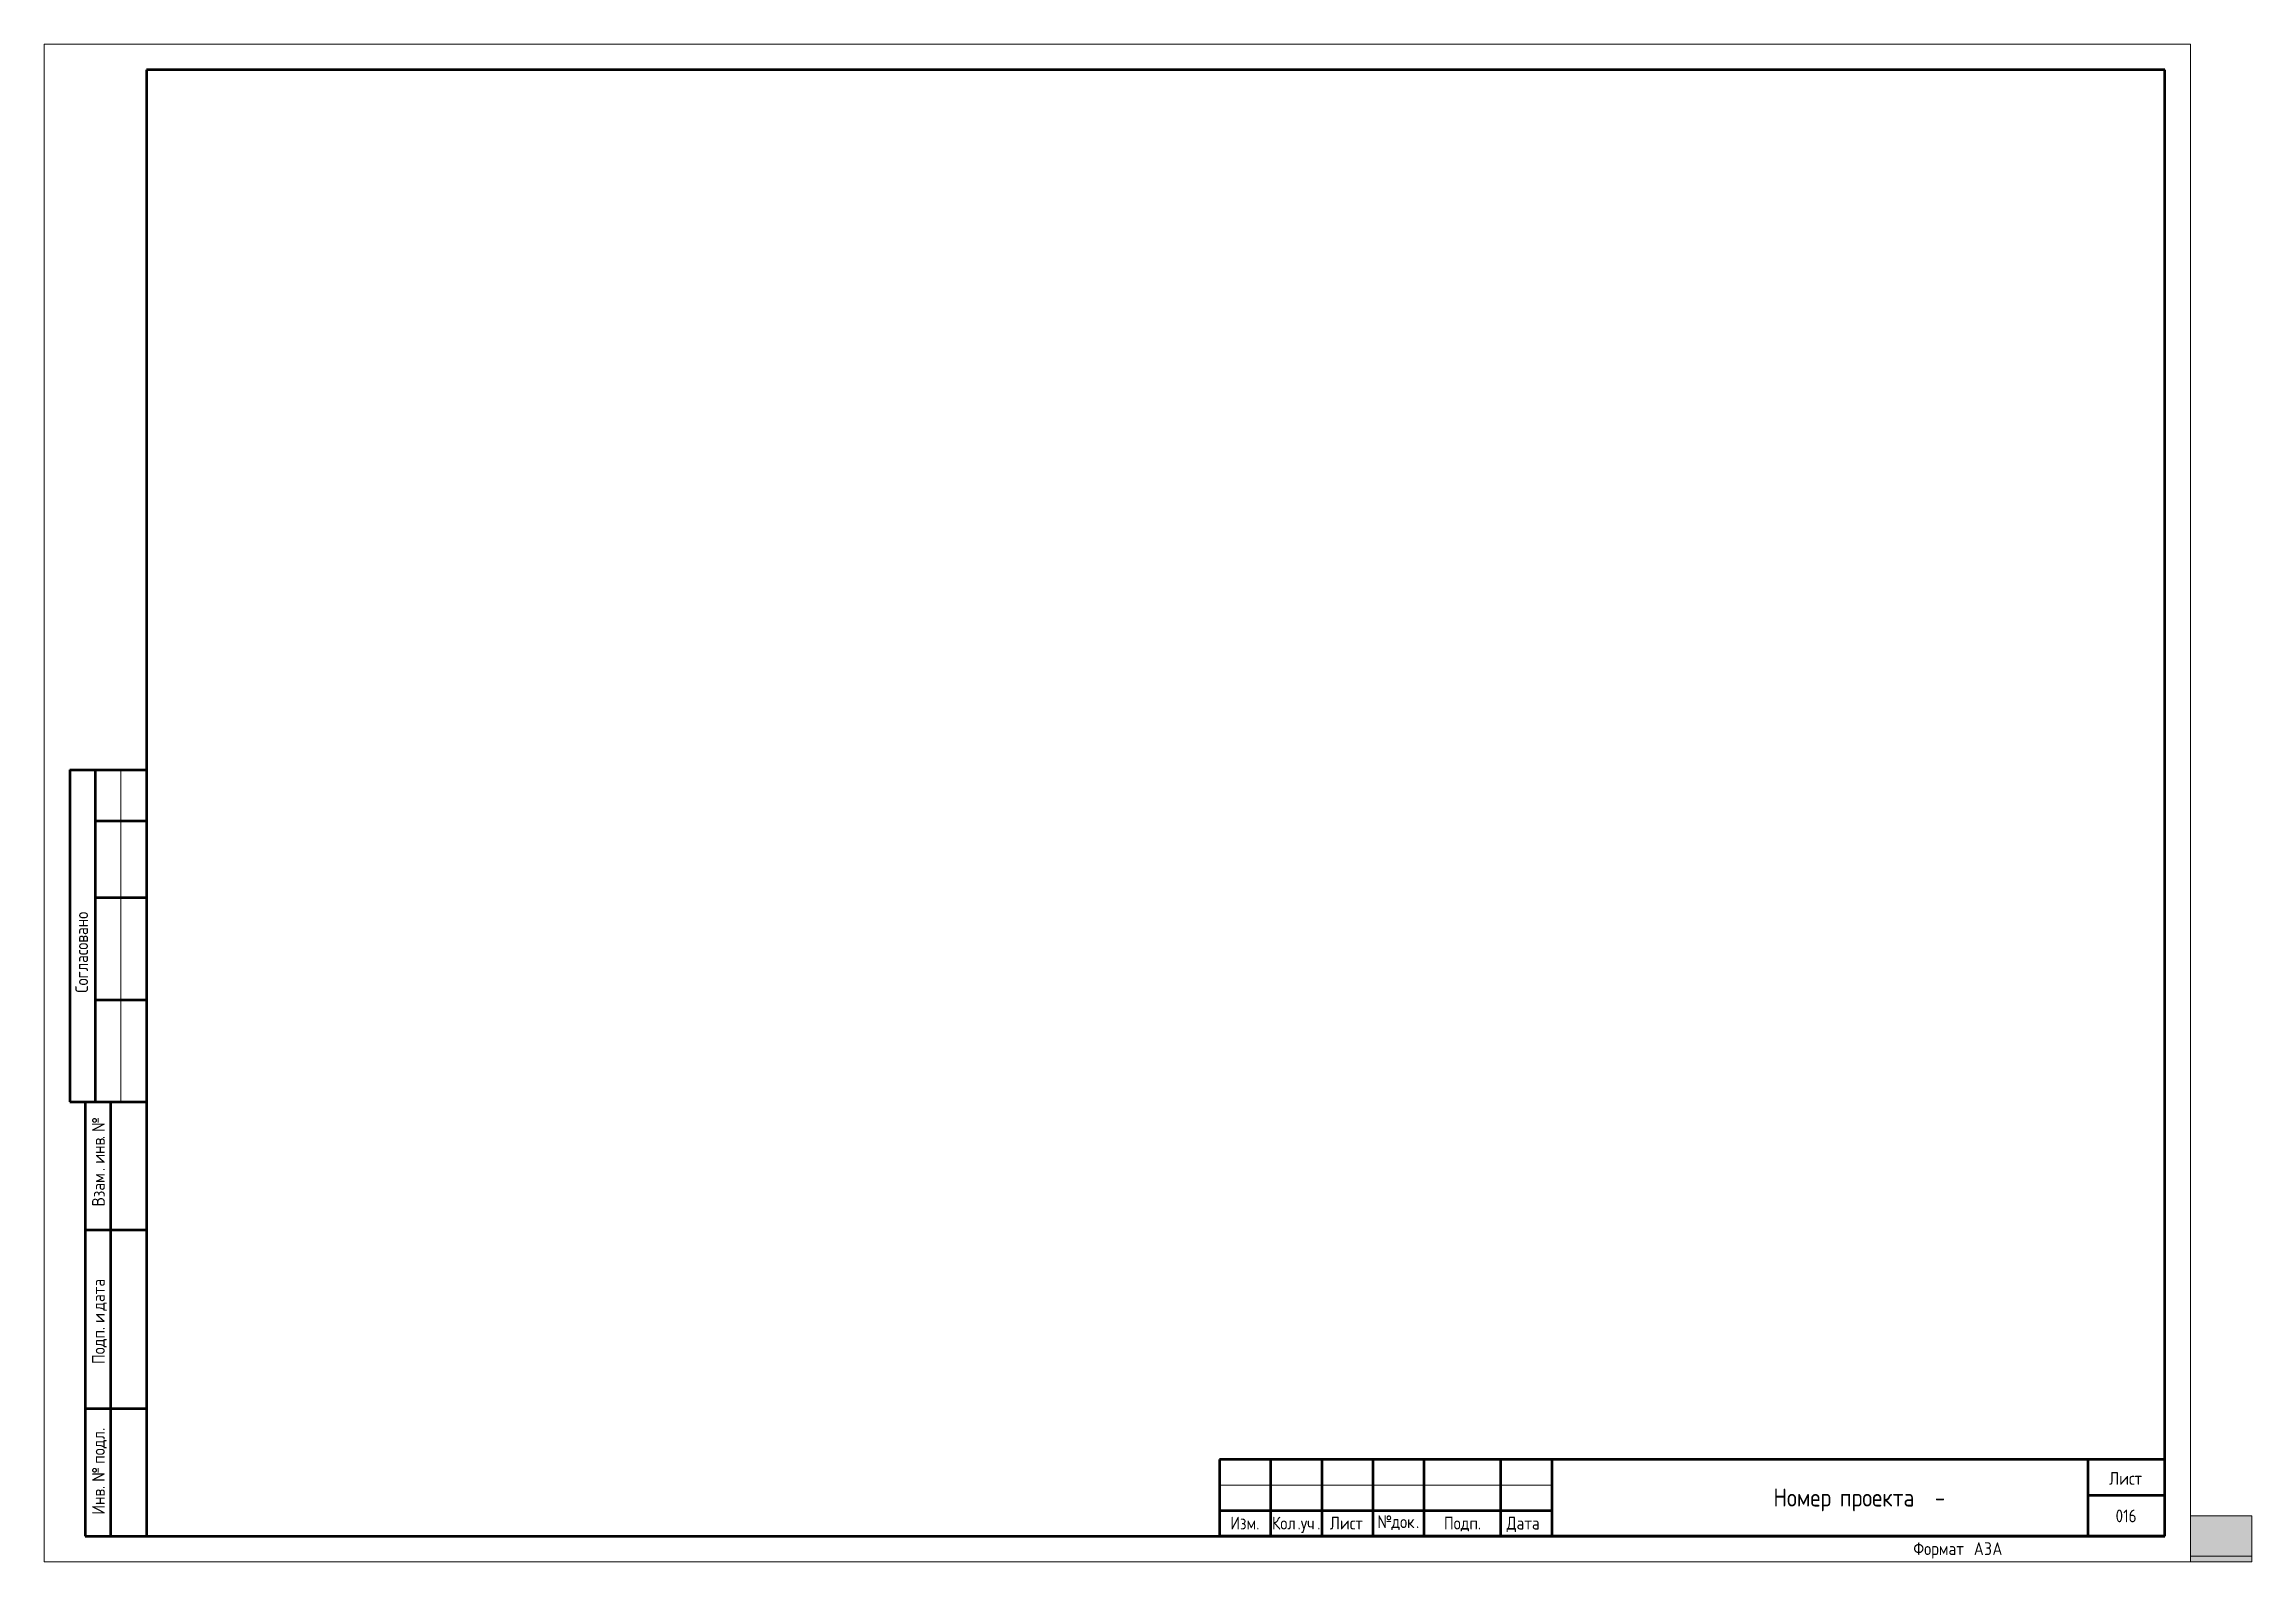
# Paper-space layout 'Layout1' of a CAD drawing. Header units: millimetres. Extents: x -420 to 12, y 0 to 297.
# The model-space entities are those that its viewports show. They can reach past a viewport. Long polylines and large blocks are cut down to what shows.
import ezdxf

# ---------------------------------------------------------------- set-up
doc = ezdxf.new("R2010")
doc.units = ezdxf.units.MM
for name, color, linetype, lineweight in [('A-FLOR-LEVL-OTLN', 51, 'Continuous', 9), ('G-____-TTLB-OTLN', 6, 'Continuous', 9), ('G-____-TTLB-THIN', 151, 'Continuous', 9), ('G-XREF-____-OTLN', 8, 'Continuous', 9), ('P-PIPE-____-OTLN', 3, 'Continuous', 9)]:
    doc.layers.add(name, color=color, linetype=linetype, lineweight=lineweight)
doc.styles.add('GOST Common_1', font='GOST_Common.ttf', dxfattribs={"width": 0.9, "height": 2.5})
doc.styles.add('GOST Common_2', font='GOST_Common.ttf', dxfattribs={"width": 0.9, "height": 3.5})

# ---------------------------------------------------------------- blocks, each defined once
blk = doc.blocks.new('ADSK_ОсновнаяНадписьТХ_А3А - Форма 6-232196-Вид сбоку ВОС')
at = {"layer": 'G-____-TTLB-OTLN', "lineweight": 50}
for p, q in [((-592, 143.5), (-592, -143.5)), ((-197, 143.5), (-592, 143.5)), ((-197, -143.5), (-197, 143.5)), ((-607, 6.5), (-592, 6.5)), ((-607, 6.5), (-607, -58.5)), ((-602, 6.5), (-602, -58.5)), ((-602, -3.5), (-592, -3.5)), ((-602, -18.5), (-592, -18.5)), ((-602, -38.5), (-592, -38.5)), ((-607, -58.5), (-592, -58.5)), ((-604, -58.5), (-592, -58.5)), ((-604, -58.5), (-604, -143.5)), ((-599, -58.5), (-599, -143.5)), ((-604, -83.5), (-592, -83.5)), ((-604, -118.5), (-592, -118.5)), ((-382, -128.5), (-382, -143.5)), ((-197, -128.5), (-382, -128.5)), ((-372, -128.5), (-372, -143.5)), ((-362, -128.5), (-362, -143.5)), ((-352, -128.5), (-352, -143.5)), ((-342, -128.5), (-342, -143.5)), ((-327, -128.5), (-327, -143.5)), ((-317, -128.5), (-317, -143.5)), ((-212, -143.5), (-212, -128.5)), ((-197, -135.5), (-212, -135.5)), ((-317, -138.5), (-382, -138.5)), ((-604, -143.5), (-592, -143.5)), ((-592, -143.5), (-197, -143.5)), ((-197, -143.5), (-382, -143.5))]:
    blk.add_line(p, q, dxfattribs=at)
at = {"layer": 'G-____-TTLB-THIN'}
for p, q in [((-612, 148.5), (-612, -148.5)), ((-612, 148.5), (-192, 148.5)), ((-192, 148.5), (-192, -148.5)), ((-597, 6.5), (-597, -58.5)), ((-317, -133.5), (-382, -133.5)), ((-192, -148.5), (-612, -148.5))]:
    blk.add_line(p, q, dxfattribs=at)
at = {"layer": 'G-____-TTLB-OTLN', "char_height": 2.5, "attachment_point": 1, "rotation": 90, "style": 'GOST Common_1'}
for s, insert, width in [('Согласовано', (-605.91, -37.14), 21.5734), ('\\fGOST Common|b0|i0|c204|p34|;\\W.9;№', (-602.63, -64.35), 3.319), ('инв', (-602.63, -70.6), 5.8443), ('. ', (-602.63, -65.78), 1.7316), ('Взам', (-602.63, -78.94), 8.3696), ('. ', (-602.63, -72.03), 1.7316), ('дата', (-602.63, -99.36), 8.7304), ('Подп', (-602.63, -109.78), 8.0089), ('\\fGOST Common|b0|i0|c204|p34|;\\W.9; ', (-602.63, -100.13), 0.938), ('\\fGOST Common|b0|i0|c204|p34|;\\W.9;и', (-602.63, -101.74), 1.9481), ('. ', (-602.63, -103.17), 1.7316), ('подл', (-602.63, -129.31), 7.7924), ('\\fGOST Common|b0|i0|c204|p34|;\\W.9;.', (-602.63, -122.88), 0.7937), ('\\fGOST Common|b0|i0|c204|p34|;\\W.9;№', (-602.63, -132.82), 3.319), ('\\fGOST Common|b0|i0|c204|p34|;\\W.9; ', (-602.63, -130.08), 0.938), ('. ', (-602.63, -134.25), 1.7316), ('Инв', (-602.63, -139.25), 6.0608)]:
    blk.add_mtext(s, dxfattribs=dict(at, insert=insert, width=width))
at = {"layer": 'G-____-TTLB-OTLN', "char_height": 2.5, "attachment_point": 1, "style": 'GOST Common_1'}
for s, insert, width in [('Лист', (-207.92, -130.92), 8.2975), ('Изм', (-379.88, -139.67), 6.1329), ('\\fGOST Common|b0|i0|c204|p34|;\\W.9;.', (-374.82, -139.67), 0.7937), ('Кол', (-371.75, -139.67), 6.0608), ('\\fGOST Common|b0|i0|c204|p34|;\\W.9;.', (-366.75, -139.67), 0.7937), ('уч', (-366.1, -139.67), 3.8962), ('\\fGOST Common|b0|i0|c204|p34|;\\W.9;.', (-362.88, -139.67), 0.7937), ('Лист', (-360.41, -139.67), 8.2975), ('\\fGOST Common|b0|i0|c204|p34|;\\W.9;№', (-351.11, -139.4), 3.319), ('док', (-348.38, -139.4), 5.8443), ('\\fGOST Common|b0|i0|c204|p34|;\\W.9;.', (-343.55, -139.4), 0.7937), ('Подп', (-338.08, -139.67), 8.0089), ('\\fGOST Common|b0|i0|c204|p34|;\\W.9;.', (-331.47, -139.67), 0.7937), ('Дата', (-325.82, -139.67), 9.2354), ('Формат', (-246.24, -144.67), 13.4202), ('Формат', (-246.24, -144.67), 13.4202), ('\\fGOST Common|b0|i0|c204|p34|;\\W.9; ', (-235.17, -144.67), 0.938), ('\\fGOST Common|b0|i0|c204|p34|;\\W.9; ', (-235.17, -144.67), 0.938), ('\\fGOST Common|b0|i0|c204|p34|;\\W.9;А', (-234.4, -144.67), 2.4532), ('\\fGOST Common|b0|i0|c204|p34|;\\W.9;А', (-234.4, -144.67), 2.4532), ('\\fGOST Common|b0|i0|c204|p34|;\\W.9;3', (-232.37, -144.67), 1.9481), ('\\fGOST Common|b0|i0|c204|p34|;\\W.9;3', (-232.37, -144.67), 1.9481), ('\\fGOST Common|b0|i0|c204|p34|;\\W.9;А', (-230.76, -144.67), 2.4532), ('\\fGOST Common|b0|i0|c204|p34|;\\W.9;А', (-230.76, -144.67), 2.4532)]:
    blk.add_mtext(s, dxfattribs=dict(at, insert=insert, width=width))
blk = doc.blocks.new('SLM 0100 frame 19_02_26 - ASY SLM 0100 frame_iam-1661710-Разрез 11')
at = {"layer": 'G-XREF-____-OTLN'}
blk.add_hatch(color=256, dxfattribs=at).paths.add_polyline_path([(-7340, -80), (660, -80), (660, 0), (-7340, 0), (-7340, -6.1)])
blk.add_line((-7340, 0), (660, 0), dxfattribs=at)
blk = doc.blocks.new('SLM 0100 frame 19_02_26 - Standard-1660941-Разрез 11')
blk.add_blockref('SLM 0100 frame 19_02_26 - ASY SLM 0100 frame_iam-1661710-Разрез 11', (0, 0))

msp = doc.modelspace()

# ---------------------------------------------------------------- hatches: boundary and pattern name
at = {"layer": 'P-PIPE-____-OTLN'}
h = msp.add_hatch(color=33, dxfattribs=at)
h.paths.add_polyline_path([(17.2296, -880), (17.2296, -80), (-27.2704, -80), (-27.2704, -880), (5.7121, -880)])
h.paths.add_polyline_path([(3.8376, 0), (17.2296, 0), (17.2296, 30), (-27.2704, 30), (-27.2204, 0), (1.4494, 0)])

# ---------------------------------------------------------------- linework, layer by layer
at = {"layer": 'A-FLOR-LEVL-OTLN'}
msp.add_line((-3359.4536, 0), (0, 0), dxfattribs=at)

# ---------------------------------------------------------------- block references
at = {"layer": 'G-XREF-____-OTLN'}
msp.add_blockref('SLM 0100 frame 19_02_26 - Standard-1660941-Разрез 11', (0, 0), dxfattribs=at)

psp = doc.layouts.get("Layout1")

# ---------------------------------------------------------------- block references
at = {"layer": 'G-____-TTLB-OTLN'}
psp.add_blockref('ADSK_ОсновнаяНадписьТХ_А3А - Форма 6-232196-Вид сбоку ВОС', (192, 148.5), dxfattribs=at)

# ---------------------------------------------------------------- texts
at = {"layer": 'G-____-TTLB-OTLN', "attachment_point": 1}
for s, insert, char_height, width, style in [('Номер', (-81.62, 14.33), 3.5, 14.4304, 'GOST Common_2'), ('\\fGOST Common|b0|i0|c204|p34|;\\W.9; ', (-69.71, 14.33), 3.5, 1.2987, 'GOST Common_2'), ('проекта', (-68.64, 14.33), 3.5, 20.2025, 'GOST Common_2'), (' -', (-51.97, 14.33), 3.5, 4.0405, 'GOST Common_2'), ('016', (-14.66, 10.24), 2.5, 5.2671, 'GOST Common_1')]:
    psp.add_mtext(s, dxfattribs=dict(at, insert=insert, char_height=char_height, width=width, style=style))

# ---------------------------------------------------------------- viewports
at = {"layer": '0'}
psp.add_viewport(center=(6, 4.5), size=(12, 9), view_center_point=(6, 4.5), view_height=12, dxfattribs=at)

doc.saveas('drawing.dxf')
